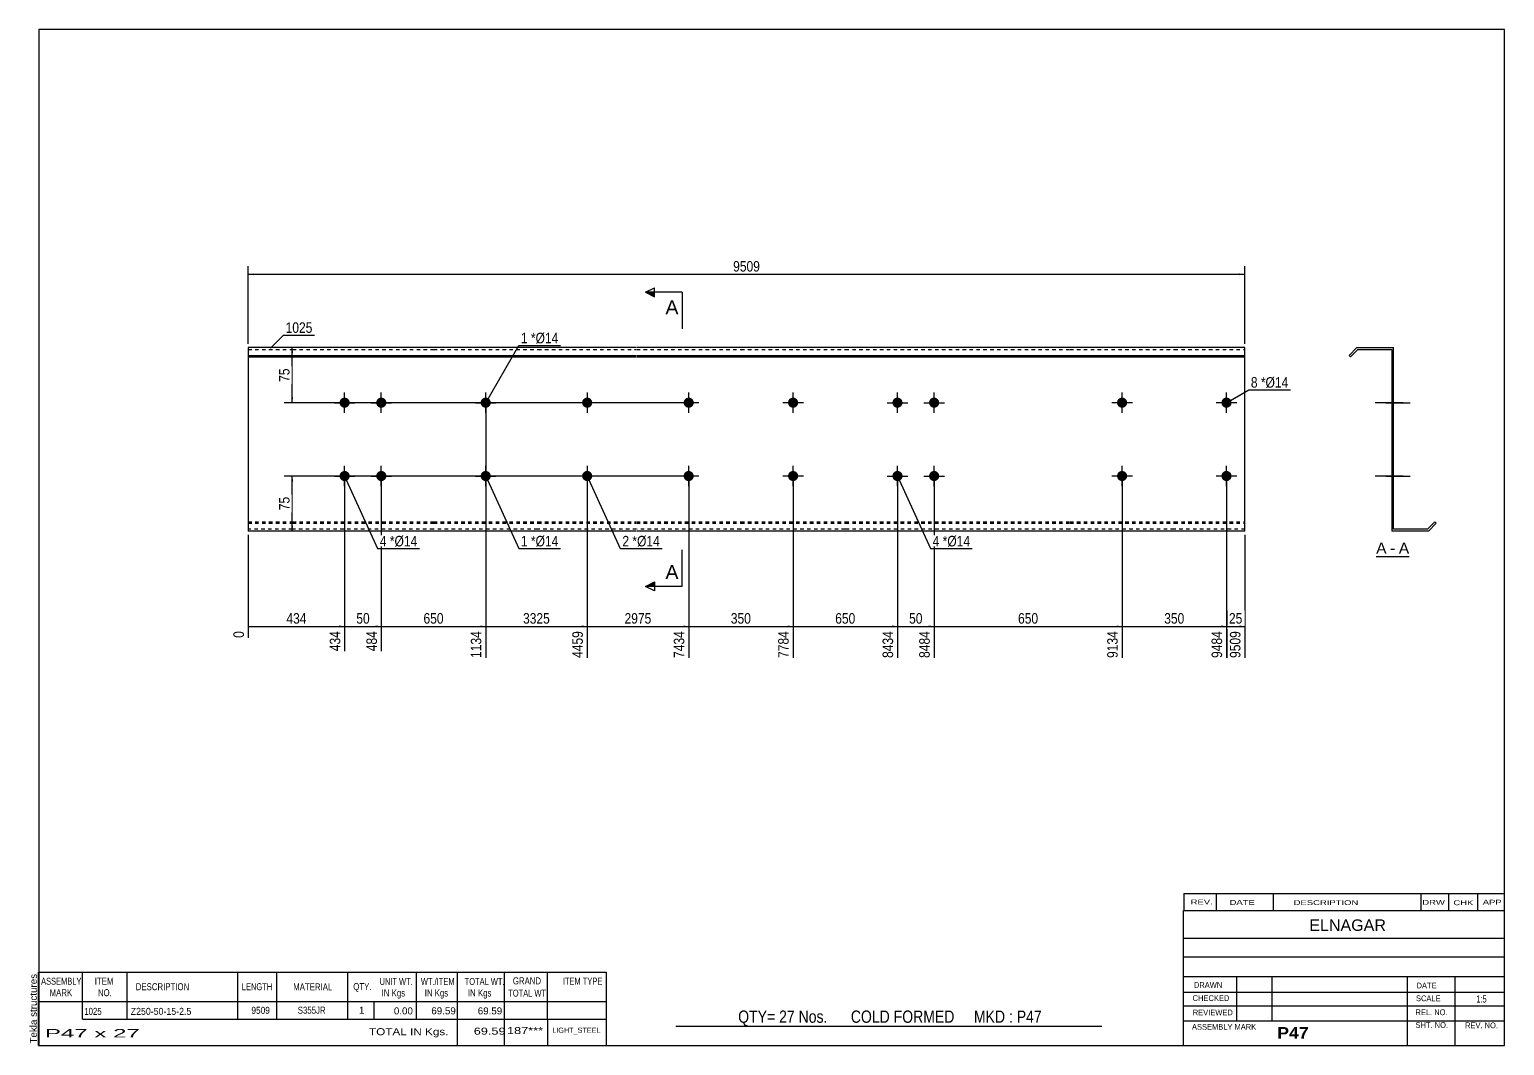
# Model space of a CAD drawing. Header units: millimetres. Extents: x -60 to 343, y -165 to 112.
import ezdxf

# ---------------------------------------------------------------- set-up
doc = ezdxf.new("R2010")
doc.units = ezdxf.units.MM
doc.linetypes.add('DXK_LINE_DOT1', pattern=[1.8814, 0.9407, -0.9407])
doc.styles.add('Arial', font='ARIAL.TTF', dxfattribs={"height": 0.2})
doc.styles.add('Arial Bold', font='ARIALBD.TTF', dxfattribs={"height": 0.2})
doc.styles.add('Arial Narrow', font='ARIALN.TTF', dxfattribs={"height": 0.2})

# ---------------------------------------------------------------- blocks, each defined once
blk = doc.blocks.new('Unknown-629097184-1661')
at = {"color": 5, "linetype": 'Continuous'}
for p, q in [((342.8, 111.75), (-57.2, 111.75)), ((-57.2, 111.75), (-57.2, -165.25)), ((342.8, -165.25), (342.8, 111.75)), ((-57.2, -165.25), (342.8, -165.25))]:
    blk.add_line(p, q, dxfattribs=at)
at = {"color": 174, "linetype": 'Continuous', "style": 'Arial'}
blk.add_text('Tekla structures', height=1.9102, rotation=90, dxfattribs=at).set_placement((-57.7, -164.75))
blk = doc.blocks.new('Unknown-629097184-12 - 1218')
at = {"color": 7, "linetype": 'Continuous'}
blk.add_line((307.77, -31.95), (316.79, -31.95), dxfattribs=at)
at = {"color": 0, "linetype": 'Continuous'}
blk.add_wipeout([(310.61, -31.2), (310.61, -28), (307.77, -28), (307.77, -31.2)], dxfattribs=at)
blk.add_wipeout([(312.99, -31.2), (312.99, -28), (311.57, -28), (311.57, -31.2)], dxfattribs=at)
at = {"color": 96, "linetype": 'Continuous', "style": 'Arial'}
blk.add_text('A', height=3.06, dxfattribs=at).set_placement((307.77, -31.2))
at = {"color": 0, "linetype": 'Continuous'}
blk.add_wipeout([(316.79, -31.2), (316.79, -28), (313.95, -28), (313.95, -31.2)], dxfattribs=at)
at = {"color": 96, "linetype": 'Continuous', "style": 'Arial'}
for s, p in [('A', (313.95, -31.2)), ('-', (311.57, -31.2))]:
    blk.add_text(s, height=3.06, dxfattribs=at).set_placement(p)
blk = doc.blocks.new('Bolt-629097184-1207 - 1201')
at = {"linetype": 'Continuous'}
for points in [[(175.75, 10, -1), (178.55, 10, -1)], [(185.75, 10, -1), (188.55, 10, -1)], [(175.75, -10, -1), (178.55, -10, -1)], [(185.75, -10, -1), (188.55, -10, -1)]]:
    blk.add_hatch(color=3, dxfattribs=at).paths.add_polyline_path(points)
at = {"color": 3, "linetype": 'Continuous'}
for p, q in [((177.15, 7.2), (177.15, 12.8)), ((187.15, 7.2), (187.15, 12.8)), ((174.35, 10), (179.95, 10)), ((184.35, 10), (189.95, 10)), ((177.15, -12.8), (177.15, -7.2)), ((187.15, -12.8), (187.15, -7.2)), ((174.35, -10), (179.95, -10)), ((184.35, -10), (189.95, -10))]:
    blk.add_line(p, q, dxfattribs=at)
blk = doc.blocks.new('Part-629097184-1204 - 1201')
at = {"color": 2, "linetype": 'Continuous'}
for p, q in [((12, 25), (0, 25)), ((0, 25), (0, -25)), ((50.49, 25), (12.1, 25)), ((78.98, 25), (50.59, 25)), ((105.88, 25), (79.08, 25)), ((134.36, 25), (105.98, 25)), ((162.85, 25), (134.46, 25)), ((224.15, 25), (162.95, 25)), ((252.63, 25), (224.25, 25)), ((271.93, 25), (252.73, 25)), ((271.93, -25), (271.93, 25)), ((0, 22.88), (12, 22.88)), ((0, 22.53), (12, 22.53)), ((12.1, 22.88), (50.49, 22.88)), ((12.1, 22.53), (50.49, 22.53)), ((50.59, 22.88), (78.98, 22.88)), ((50.59, 22.53), (78.98, 22.53)), ((79.08, 22.88), (105.88, 22.88)), ((79.08, 22.53), (105.88, 22.53)), ((105.98, 22.88), (134.36, 22.88)), ((105.98, 22.53), (134.36, 22.53)), ((134.46, 22.88), (162.85, 22.88)), ((134.46, 22.53), (162.85, 22.53)), ((162.95, 22.88), (224.15, 22.88)), ((162.95, 22.53), (224.15, 22.53)), ((224.25, 22.88), (252.63, 22.88)), ((224.25, 22.53), (252.63, 22.53)), ((252.73, 22.88), (271.93, 22.88)), ((252.73, 22.53), (271.93, 22.53)), ((12, -25), (0, -25)), ((50.49, -25), (12.1, -25)), ((78.98, -25), (50.59, -25)), ((105.88, -25), (79.08, -25)), ((134.36, -25), (105.98, -25)), ((162.85, -25), (134.46, -25)), ((224.15, -25), (162.95, -25)), ((252.63, -25), (224.25, -25)), ((271.93, -25), (252.73, -25))]:
    blk.add_line(p, q, dxfattribs=at)
at = {"color": 7, "linetype": 'DXK_LINE_DOT1'}
for p, q in [((0, 24.5), (12, 24.5)), ((12.1, 24.5), (50.49, 24.5)), ((50.59, 24.5), (78.98, 24.5)), ((79.08, 24.5), (105.88, 24.5)), ((105.98, 24.5), (134.36, 24.5)), ((134.46, 24.5), (162.85, 24.5)), ((162.95, 24.5), (224.15, 24.5)), ((224.25, 24.5), (252.63, 24.5)), ((252.73, 24.5), (271.93, 24.5)), ((0, -22.53), (12, -22.53)), ((0, -22.88), (12, -22.88)), ((12.1, -22.53), (50.49, -22.53)), ((12.1, -22.88), (50.49, -22.88)), ((50.59, -22.53), (78.98, -22.53)), ((50.59, -22.88), (78.98, -22.88)), ((79.08, -22.53), (105.88, -22.53)), ((79.08, -22.88), (105.88, -22.88)), ((105.98, -22.53), (134.36, -22.53)), ((105.98, -22.88), (134.36, -22.88)), ((134.46, -22.53), (162.85, -22.53)), ((134.46, -22.88), (162.85, -22.88)), ((162.95, -22.53), (224.15, -22.53)), ((162.95, -22.88), (224.15, -22.88)), ((224.25, -22.53), (252.63, -22.53)), ((224.25, -22.88), (252.63, -22.88)), ((252.73, -22.53), (271.93, -22.53)), ((252.73, -22.88), (271.93, -22.88)), ((12, -24.5), (0, -24.5)), ((50.49, -24.5), (12.1, -24.5)), ((78.98, -24.5), (50.59, -24.5)), ((105.88, -24.5), (79.08, -24.5)), ((134.36, -24.5), (105.98, -24.5)), ((162.85, -24.5), (134.46, -24.5)), ((224.15, -24.5), (162.95, -24.5)), ((252.63, -24.5), (224.25, -24.5)), ((271.93, -24.5), (252.73, -24.5))]:
    blk.add_line(p, q, dxfattribs=at)
blk = doc.blocks.new('Bolt-629097184-1205 - 1201')
at = {"linetype": 'Continuous'}
for points in [[(24.89, 10, -1), (27.69, 10, -1)], [(34.89, 10, -1), (37.69, 10, -1)], [(24.89, -10, -1), (27.69, -10, -1)], [(34.89, -10, -1), (37.69, -10, -1)]]:
    blk.add_hatch(color=3, dxfattribs=at).paths.add_polyline_path(points)
at = {"color": 3, "linetype": 'Continuous'}
for p, q in [((26.29, 7.2), (26.29, 12.8)), ((36.29, 7.2), (36.29, 12.8)), ((23.49, 10), (29.09, 10)), ((33.49, 10), (39.09, 10)), ((26.29, -12.8), (26.29, -7.2)), ((36.29, -12.8), (36.29, -7.2)), ((23.49, -10), (29.09, -10)), ((33.49, -10), (39.09, -10))]:
    blk.add_line(p, q, dxfattribs=at)
blk = doc.blocks.new('Bolt-629097184-1206 - 1201')
at = {"linetype": 'Continuous'}
blk.add_hatch(color=3, dxfattribs=at).paths.add_polyline_path([(63.38, 10, -1), (66.18, 10, -1)])
at = {"color": 3, "linetype": 'Continuous'}
for p, q in [((64.78, 7.2), (64.78, 12.8)), ((61.98, 10), (67.58, 10))]:
    blk.add_line(p, q, dxfattribs=at)
blk = doc.blocks.new('Bolt-629097184-1208 - 1201')
at = {"linetype": 'Continuous'}
for points in [[(147.26, 10, -1), (150.06, 10, -1)], [(237.04, 10, -1), (239.84, 10, -1)]]:
    blk.add_hatch(color=3, dxfattribs=at).paths.add_polyline_path(points)
at = {"color": 3, "linetype": 'Continuous'}
for p, q in [((148.66, 7.2), (148.66, 12.8)), ((238.44, 7.2), (238.44, 12.8)), ((151.46, 10), (145.86, 10)), ((241.24, 10), (235.64, 10))]:
    blk.add_line(p, q, dxfattribs=at)
blk = doc.blocks.new('Bolt-629097184-1209 - 1201')
at = {"linetype": 'Continuous'}
for points in [[(147.26, -10, -1), (150.06, -10, -1)], [(237.04, -10, -1), (239.84, -10, -1)]]:
    blk.add_hatch(color=3, dxfattribs=at).paths.add_polyline_path(points)
at = {"color": 3, "linetype": 'Continuous'}
for p, q in [((148.66, -12.8), (148.66, -7.2)), ((238.44, -12.8), (238.44, -7.2)), ((151.46, -10), (145.86, -10)), ((241.24, -10), (235.64, -10))]:
    blk.add_line(p, q, dxfattribs=at)
blk = doc.blocks.new('Bolt-629097184-1210 - 1201')
at = {"linetype": 'Continuous'}
for points in [[(118.77, 10, -1), (121.57, 10, -1)], [(265.53, 10, -1), (268.33, 10, -1)]]:
    blk.add_hatch(color=3, dxfattribs=at).paths.add_polyline_path(points)
at = {"color": 3, "linetype": 'Continuous'}
for p, q in [((120.17, 7.2), (120.17, 12.8)), ((266.93, 7.2), (266.93, 12.8)), ((122.97, 10), (117.37, 10)), ((269.73, 10), (264.13, 10))]:
    blk.add_line(p, q, dxfattribs=at)
blk = doc.blocks.new('Bolt-629097184-1211 - 1201')
at = {"linetype": 'Continuous'}
for points in [[(118.77, -10, -1), (121.57, -10, -1)], [(265.53, -10, -1), (268.33, -10, -1)]]:
    blk.add_hatch(color=3, dxfattribs=at).paths.add_polyline_path(points)
at = {"color": 3, "linetype": 'Continuous'}
for p, q in [((120.17, -12.8), (120.17, -7.2)), ((266.93, -12.8), (266.93, -7.2)), ((122.97, -10), (117.37, -10)), ((269.73, -10), (264.13, -10))]:
    blk.add_line(p, q, dxfattribs=at)
blk = doc.blocks.new('Bolt-629097184-1212 - 1201')
at = {"linetype": 'Continuous'}
for points in [[(93.88, 10, -1), (91.08, 10, -1)], [(93.88, -10, -1), (91.08, -10, -1)]]:
    blk.add_hatch(color=3, dxfattribs=at).paths.add_polyline_path(points)
at = {"color": 3, "linetype": 'Continuous'}
for p, q in [((92.48, 12.8), (92.48, 7.2)), ((95.28, 10), (89.68, 10)), ((92.48, -7.2), (92.48, -12.8)), ((95.28, -10), (89.68, -10))]:
    blk.add_line(p, q, dxfattribs=at)
blk = doc.blocks.new('Bolt-629097184-1213 - 1201')
at = {"linetype": 'Continuous'}
blk.add_hatch(color=3, dxfattribs=at).paths.add_polyline_path([(63.38, -10, -1), (66.18, -10, -1)])
at = {"color": 3, "linetype": 'Continuous'}
for p, q in [((64.78, -12.8), (64.78, -7.2)), ((61.98, -10), (67.58, -10))]:
    blk.add_line(p, q, dxfattribs=at)
blk = doc.blocks.new('Bolt-629097184-1224 - 1218')
at = {"linetype": 'Continuous'}
blk.add_hatch(color=3, dxfattribs=at).paths.add_polyline_path([(312.03, -8.6), (312.03, -11.4), (312.53, -11.4), (312.53, -8.6)])
blk.add_hatch(color=3, dxfattribs=at).paths.add_polyline_path([(312.03, -8.6), (312.03, -11.4), (312.53, -11.4), (312.53, -8.6)])
at = {"color": 3, "linetype": 'Continuous'}
for p, q in [((310.43, -10), (317.03, -10)), ((310.43, -10), (317.03, -10)), ((312.03, -8.6), (312.53, -8.6)), ((312.03, -8.6), (312.53, -8.6)), ((312.03, -11.4), (312.53, -11.4)), ((312.03, -11.4), (312.53, -11.4))]:
    blk.add_line(p, q, dxfattribs=at)
blk = doc.blocks.new('Part-629097184-1219 - 1218')
at = {"color": 2, "linetype": 'Continuous'}
for p, q in [((302.53, 25), (300.41, 22.88)), ((302.74, 24.5), (300.76, 22.53)), ((302.53, 25), (312.53, 25)), ((302.74, 24.5), (312.03, 24.5)), ((312.03, 24.5), (312.03, -25)), ((312.53, -24.5), (312.53, 25)), ((300.41, 22.88), (300.76, 22.53)), ((321.82, -24.5), (323.8, -22.53)), ((322.03, -25), (324.15, -22.88)), ((324.15, -22.88), (323.8, -22.53)), ((322.03, -25), (312.03, -25)), ((321.82, -24.5), (312.53, -24.5))]:
    blk.add_line(p, q, dxfattribs=at)
blk = doc.blocks.new('Bolt-629097184-1220 - 1218')
at = {"linetype": 'Continuous'}
for points in [[(312.03, 11.4), (312.03, 8.6), (312.53, 8.6), (312.53, 11.4)], [(312.03, 11.4), (312.03, 8.6), (312.53, 8.6), (312.53, 11.4)], [(312.03, -8.6), (312.03, -11.4), (312.53, -11.4), (312.53, -8.6)], [(312.03, -8.6), (312.03, -11.4), (312.53, -11.4), (312.53, -8.6)]]:
    blk.add_hatch(color=3, dxfattribs=at).paths.add_polyline_path(points)
at = {"color": 3, "linetype": 'Continuous'}
for p, q in [((315.13, 10), (307.53, 10)), ((315.13, 10), (307.53, 10)), ((312.53, 11.4), (312.03, 11.4)), ((312.53, 11.4), (312.03, 11.4)), ((312.53, 8.6), (312.03, 8.6)), ((312.53, 8.6), (312.03, 8.6)), ((315.13, -10), (307.53, -10)), ((315.13, -10), (307.53, -10)), ((312.53, -8.6), (312.03, -8.6)), ((312.53, -8.6), (312.03, -8.6)), ((312.53, -11.4), (312.03, -11.4)), ((312.53, -11.4), (312.03, -11.4))]:
    blk.add_line(p, q, dxfattribs=at)
blk = doc.blocks.new('Bolt-629097184-1221 - 1218')
at = {"linetype": 'Continuous'}
blk.add_hatch(color=3, dxfattribs=at).paths.add_polyline_path([(312.03, 11.4), (312.03, 8.6), (312.53, 8.6), (312.53, 11.4)])
at = {"color": 3, "linetype": 'Continuous'}
for p, q in [((314.43, 10), (307.83, 10)), ((312.53, 11.4), (312.03, 11.4)), ((312.53, 8.6), (312.03, 8.6))]:
    blk.add_line(p, q, dxfattribs=at)
blk = doc.blocks.new('Bolt-629097184-1222 - 1218')
at = {"linetype": 'Continuous'}
for points in [[(312.03, 11.4), (312.03, 8.6), (312.53, 8.6), (312.53, 11.4)], [(312.03, 11.4), (312.03, 8.6), (312.53, 8.6), (312.53, 11.4)], [(312.03, -8.6), (312.03, -11.4), (312.53, -11.4), (312.53, -8.6)], [(312.03, -8.6), (312.03, -11.4), (312.53, -11.4), (312.53, -8.6)]]:
    blk.add_hatch(color=3, dxfattribs=at).paths.add_polyline_path(points)
at = {"color": 3, "linetype": 'Continuous'}
for p, q in [((315.13, 10), (307.53, 10)), ((315.13, 10), (307.53, 10)), ((312.53, 11.4), (312.03, 11.4)), ((312.53, 11.4), (312.03, 11.4)), ((312.53, 8.6), (312.03, 8.6)), ((312.53, 8.6), (312.03, 8.6)), ((315.13, -10), (307.53, -10)), ((315.13, -10), (307.53, -10)), ((312.53, -8.6), (312.03, -8.6)), ((312.53, -8.6), (312.03, -8.6)), ((312.53, -11.4), (312.03, -11.4)), ((312.53, -11.4), (312.03, -11.4))]:
    blk.add_line(p, q, dxfattribs=at)
blk = doc.blocks.new('Bolt-629097184-1223 - 1218')
at = {"linetype": 'Continuous'}
blk.add_hatch(color=3, dxfattribs=at).paths.add_polyline_path([(312.03, 11.4), (312.03, 8.6), (312.53, 8.6), (312.53, 11.4)])
blk.add_hatch(color=3, dxfattribs=at).paths.add_polyline_path([(312.03, 11.4), (312.03, 8.6), (312.53, 8.6), (312.53, 11.4)])
at = {"color": 3, "linetype": 'Continuous'}
for p, q in [((310.43, 10), (317.03, 10)), ((310.43, 10), (317.03, 10)), ((312.03, 11.4), (312.53, 11.4)), ((312.03, 11.4), (312.53, 11.4)), ((312.03, 8.6), (312.53, 8.6)), ((312.03, 8.6), (312.53, 8.6))]:
    blk.add_line(p, q, dxfattribs=at)
blk = doc.blocks.new('Bolt-629097184-1225 - 1218')
at = {"linetype": 'Continuous'}
blk.add_hatch(color=3, dxfattribs=at).paths.add_polyline_path([(312.03, 11.4), (312.03, 8.6), (312.53, 8.6), (312.53, 11.4)])
blk.add_hatch(color=3, dxfattribs=at).paths.add_polyline_path([(312.03, 11.4), (312.03, 8.6), (312.53, 8.6), (312.53, 11.4)])
at = {"color": 3, "linetype": 'Continuous'}
for p, q in [((310.43, 10), (317.03, 10)), ((310.43, 10), (317.03, 10)), ((312.03, 11.4), (312.53, 11.4)), ((312.03, 11.4), (312.53, 11.4)), ((312.03, 8.6), (312.53, 8.6)), ((312.03, 8.6), (312.53, 8.6))]:
    blk.add_line(p, q, dxfattribs=at)
blk = doc.blocks.new('Bolt-629097184-1226 - 1218')
at = {"linetype": 'Continuous'}
blk.add_hatch(color=3, dxfattribs=at).paths.add_polyline_path([(312.03, -8.6), (312.03, -11.4), (312.53, -11.4), (312.53, -8.6)])
blk.add_hatch(color=3, dxfattribs=at).paths.add_polyline_path([(312.03, -8.6), (312.03, -11.4), (312.53, -11.4), (312.53, -8.6)])
at = {"color": 3, "linetype": 'Continuous'}
for p, q in [((310.43, -10), (317.03, -10)), ((310.43, -10), (317.03, -10)), ((312.03, -8.6), (312.53, -8.6)), ((312.03, -8.6), (312.53, -8.6)), ((312.03, -11.4), (312.53, -11.4)), ((312.03, -11.4), (312.53, -11.4))]:
    blk.add_line(p, q, dxfattribs=at)
blk = doc.blocks.new('Bolt-629097184-1227 - 1218')
at = {"linetype": 'Continuous'}
for points in [[(312.53, 8.6), (312.53, 11.4), (312.03, 11.4), (312.03, 8.6)], [(312.53, -11.4), (312.53, -8.6), (312.03, -8.6), (312.03, -11.4)]]:
    blk.add_hatch(color=3, dxfattribs=at).paths.add_polyline_path(points)
at = {"color": 3, "linetype": 'Continuous'}
for p, q in [((312.53, 10), (308.03, 10)), ((312.53, 11.4), (312.03, 11.4)), ((312.53, 8.6), (312.03, 8.6)), ((312.53, -10), (308.03, -10)), ((312.53, -8.6), (312.03, -8.6)), ((312.53, -11.4), (312.03, -11.4))]:
    blk.add_line(p, q, dxfattribs=at)
blk = doc.blocks.new('Bolt-629097184-1228 - 1218')
at = {"linetype": 'Continuous'}
blk.add_hatch(color=3, dxfattribs=at).paths.add_polyline_path([(312.03, -8.6), (312.03, -11.4), (312.53, -11.4), (312.53, -8.6)])
at = {"color": 3, "linetype": 'Continuous'}
for p, q in [((314.13, -10), (307.53, -10)), ((312.53, -8.6), (312.03, -8.6)), ((312.53, -11.4), (312.03, -11.4))]:
    blk.add_line(p, q, dxfattribs=at)
blk = doc.blocks.new('StraightDimension-629097184-1298 - 1201')
at = {"linetype": 'Continuous'}
for points in [[(11.75, 23.5), (12, 25), (12.25, 23.5)], [(12.25, 11.5), (12, 10), (11.75, 11.5)]]:
    blk.add_hatch(color=7, dxfattribs=at).paths.add_polyline_path(points)
at = {"color": 7, "linetype": 'Continuous'}
for p, q in [((25.29, 25), (9.75, 25)), ((12, 10), (12, 25)), ((119.17, 10), (9.75, 10))]:
    blk.add_line(p, q, dxfattribs=at)
at = {"color": 0}
blk.add_wipeout([(11.85, 19.93), (7.65, 19.93), (7.65, 15.07), (11.85, 15.07)], dxfattribs=at)
at = {"color": 3, "style": 'Arial Narrow'}
blk.add_text('75', height=2.863, rotation=90.0002, dxfattribs=at).set_placement((11.25, 15.67))
blk = doc.blocks.new('StraightDimension-629097184-1243 - 1201')
at = {"linetype": 'Continuous'}
blk.add_hatch(color=7, dxfattribs=at).paths.add_polyline_path([(270.43, -50.75), (271.93, -51), (270.43, -51.25)])
at = {"color": 7, "linetype": 'Continuous'}
for p, q in [((266.93, -11), (266.93, -59.61)), ((271.93, -26), (271.93, -59.61)), ((266.93, -51), (271.93, -51))]:
    blk.add_line(p, q, dxfattribs=at)
at = {"color": 0}
blk.add_wipeout([(271.86, -50.85), (271.86, -46.65), (267, -46.65), (267, -50.85)], dxfattribs=at)
at = {"color": 0, "linetype": 'Continuous'}
blk.add_wipeout([(271.33, -51.7), (267.13, -51.7), (267.13, -60.21), (271.33, -60.21)], dxfattribs=at)
at = {"color": 3, "style": 'Arial Narrow'}
blk.add_text('25', height=2.863, dxfattribs=at).set_placement((267.6, -50.25))
at = {"color": 3, "linetype": 'Continuous', "style": 'Arial Narrow'}
blk.add_text('9509', height=2.863, rotation=90.0002, dxfattribs=at).set_placement((270.73, -59.61))
blk = doc.blocks.new('StraightDimension-629097184-1307 - 1201')
at = {"linetype": 'Continuous'}
for points in [[(11.75, -11.5), (12, -10), (12.25, -11.5)], [(12.25, -23.5), (12, -25), (11.75, -23.5)]]:
    blk.add_hatch(color=7, dxfattribs=at).paths.add_polyline_path(points)
at = {"color": 7, "linetype": 'Continuous'}
for p, q in [((119.17, -10), (9.75, -10)), ((12, -25), (12, -10)), ((25.29, -25), (9.75, -25))]:
    blk.add_line(p, q, dxfattribs=at)
at = {"color": 0}
blk.add_wipeout([(11.85, -15.07), (7.65, -15.07), (7.65, -19.93), (11.85, -19.93)], dxfattribs=at)
at = {"color": 3, "style": 'Arial Narrow'}
blk.add_text('75', height=2.863, rotation=90.0002, dxfattribs=at).set_placement((11.25, -19.33))
blk = doc.blocks.new('StraightDimension-629097184-1244 - 1201')
at = {"linetype": 'Continuous'}
blk.add_hatch(color=7, dxfattribs=at).paths.add_polyline_path([(265.43, -50.75), (266.93, -51), (265.43, -51.25)])
at = {"color": 7, "linetype": 'Continuous'}
for p, q in [((238.44, -11), (238.44, -59.61)), ((266.93, -11), (266.93, -59.61)), ((238.44, -51), (266.93, -51))]:
    blk.add_line(p, q, dxfattribs=at)
at = {"color": 0}
blk.add_wipeout([(256.03, -50.85), (256.03, -46.65), (249.34, -46.65), (249.34, -50.85)], dxfattribs=at)
at = {"color": 0, "linetype": 'Continuous'}
blk.add_wipeout([(266.33, -51.7), (262.13, -51.7), (262.13, -60.21), (266.33, -60.21)], dxfattribs=at)
at = {"color": 3, "style": 'Arial Narrow'}
blk.add_text('350', height=2.863, dxfattribs=at).set_placement((249.94, -50.25))
at = {"color": 3, "linetype": 'Continuous', "style": 'Arial Narrow'}
blk.add_text('9484', height=2.863, rotation=90.0002, dxfattribs=at).set_placement((265.73, -59.61))
blk = doc.blocks.new('StraightDimension-629097184-1245 - 1201')
at = {"linetype": 'Continuous'}
blk.add_hatch(color=7, dxfattribs=at).paths.add_polyline_path([(236.94, -50.75), (238.44, -51), (236.94, -51.25)])
at = {"color": 7, "linetype": 'Continuous'}
for p, q in [((187.15, -11), (187.15, -59.61)), ((238.44, -11), (238.44, -59.61)), ((187.15, -51), (238.44, -51))]:
    blk.add_line(p, q, dxfattribs=at)
at = {"color": 0}
blk.add_wipeout([(216.13, -50.85), (216.13, -46.65), (209.45, -46.65), (209.45, -50.85)], dxfattribs=at)
at = {"color": 0, "linetype": 'Continuous'}
blk.add_wipeout([(237.84, -51.7), (233.64, -51.7), (233.64, -60.21), (237.84, -60.21)], dxfattribs=at)
at = {"color": 3, "style": 'Arial Narrow'}
blk.add_text('650', height=2.863, dxfattribs=at).set_placement((210.05, -50.25))
at = {"color": 3, "linetype": 'Continuous', "style": 'Arial Narrow'}
blk.add_text('9134', height=2.863, rotation=90.0002, dxfattribs=at).set_placement((237.24, -59.61))
blk = doc.blocks.new('StraightDimension-629097184-1246 - 1201')
at = {"linetype": 'Continuous'}
blk.add_hatch(color=7, dxfattribs=at).paths.add_polyline_path([(185.65, -50.75), (187.15, -51), (185.65, -51.25)])
at = {"color": 7, "linetype": 'Continuous'}
for p, q in [((177.15, -11), (177.15, -59.61)), ((187.15, -11), (187.15, -59.61)), ((177.15, -51), (187.15, -51))]:
    blk.add_line(p, q, dxfattribs=at)
at = {"color": 0}
blk.add_wipeout([(184.57, -50.85), (184.57, -46.65), (179.72, -46.65), (179.72, -50.85)], dxfattribs=at)
at = {"color": 0, "linetype": 'Continuous'}
blk.add_wipeout([(186.55, -51.7), (182.35, -51.7), (182.35, -60.21), (186.55, -60.21)], dxfattribs=at)
at = {"color": 3, "style": 'Arial Narrow'}
blk.add_text('50', height=2.863, dxfattribs=at).set_placement((180.32, -50.25))
at = {"color": 3, "linetype": 'Continuous', "style": 'Arial Narrow'}
blk.add_text('8484', height=2.863, rotation=90.0002, dxfattribs=at).set_placement((185.95, -59.61))
blk = doc.blocks.new('StraightDimension-629097184-1247 - 1201')
at = {"linetype": 'Continuous'}
blk.add_hatch(color=7, dxfattribs=at).paths.add_polyline_path([(175.65, -50.75), (177.15, -51), (175.65, -51.25)])
at = {"color": 7, "linetype": 'Continuous'}
for p, q in [((148.66, -11), (148.66, -59.61)), ((177.15, -11), (177.15, -59.61)), ((148.66, -51), (177.15, -51))]:
    blk.add_line(p, q, dxfattribs=at)
at = {"color": 0}
blk.add_wipeout([(166.24, -50.85), (166.24, -46.65), (159.56, -46.65), (159.56, -50.85)], dxfattribs=at)
at = {"color": 0, "linetype": 'Continuous'}
blk.add_wipeout([(176.55, -51.7), (172.35, -51.7), (172.35, -60.21), (176.55, -60.21)], dxfattribs=at)
at = {"color": 3, "style": 'Arial Narrow'}
blk.add_text('650', height=2.863, dxfattribs=at).set_placement((160.16, -50.25))
at = {"color": 3, "linetype": 'Continuous', "style": 'Arial Narrow'}
blk.add_text('8434', height=2.863, rotation=90.0002, dxfattribs=at).set_placement((175.95, -59.61))
blk = doc.blocks.new('StraightDimension-629097184-1248 - 1201')
at = {"linetype": 'Continuous'}
blk.add_hatch(color=7, dxfattribs=at).paths.add_polyline_path([(147.16, -50.75), (148.66, -51), (147.16, -51.25)])
at = {"color": 7, "linetype": 'Continuous'}
for p, q in [((120.17, -11), (120.17, -59.61)), ((148.66, -11), (148.66, -59.61)), ((120.17, -51), (148.66, -51))]:
    blk.add_line(p, q, dxfattribs=at)
at = {"color": 0}
blk.add_wipeout([(137.76, -50.85), (137.76, -46.65), (131.07, -46.65), (131.07, -50.85)], dxfattribs=at)
at = {"color": 0, "linetype": 'Continuous'}
blk.add_wipeout([(148.06, -51.7), (143.86, -51.7), (143.86, -60.21), (148.06, -60.21)], dxfattribs=at)
at = {"color": 3, "style": 'Arial Narrow'}
blk.add_text('350', height=2.863, dxfattribs=at).set_placement((131.67, -50.25))
at = {"color": 3, "linetype": 'Continuous', "style": 'Arial Narrow'}
blk.add_text('7784', height=2.863, rotation=90.0002, dxfattribs=at).set_placement((147.46, -59.61))
blk = doc.blocks.new('StraightDimension-629097184-1249 - 1201')
at = {"linetype": 'Continuous'}
blk.add_hatch(color=7, dxfattribs=at).paths.add_polyline_path([(118.67, -50.75), (120.17, -51), (118.67, -51.25)])
at = {"color": 7, "linetype": 'Continuous'}
for p, q in [((92.48, -11), (92.48, -59.61)), ((120.17, -11), (120.17, -59.61)), ((92.48, -51), (120.17, -51))]:
    blk.add_line(p, q, dxfattribs=at)
at = {"color": 0}
blk.add_wipeout([(110.58, -50.85), (110.58, -46.65), (102.07, -46.65), (102.07, -50.85)], dxfattribs=at)
at = {"color": 0, "linetype": 'Continuous'}
blk.add_wipeout([(119.57, -51.7), (115.37, -51.7), (115.37, -60.21), (119.57, -60.21)], dxfattribs=at)
at = {"color": 3, "style": 'Arial Narrow'}
blk.add_text('2975', height=2.863, dxfattribs=at).set_placement((102.67, -50.25))
at = {"color": 3, "linetype": 'Continuous', "style": 'Arial Narrow'}
blk.add_text('7434', height=2.863, rotation=90.0002, dxfattribs=at).set_placement((118.97, -59.61))
blk = doc.blocks.new('StraightDimension-629097184-1250 - 1201')
at = {"linetype": 'Continuous'}
blk.add_hatch(color=7, dxfattribs=at).paths.add_polyline_path([(90.98, -50.75), (92.48, -51), (90.98, -51.25)])
at = {"color": 7, "linetype": 'Continuous'}
for p, q in [((64.78, 9), (64.78, -59.61)), ((92.48, -11), (92.48, -59.61)), ((64.78, -51), (92.48, -51))]:
    blk.add_line(p, q, dxfattribs=at)
at = {"color": 0}
blk.add_wipeout([(82.89, -50.85), (82.89, -46.65), (74.37, -46.65), (74.37, -50.85)], dxfattribs=at)
at = {"color": 0, "linetype": 'Continuous'}
blk.add_wipeout([(91.88, -51.7), (87.68, -51.7), (87.68, -60.21), (91.88, -60.21)], dxfattribs=at)
at = {"color": 3, "style": 'Arial Narrow'}
blk.add_text('3325', height=2.863, dxfattribs=at).set_placement((74.97, -50.25))
at = {"color": 3, "linetype": 'Continuous', "style": 'Arial Narrow'}
blk.add_text('4459', height=2.863, rotation=90.0002, dxfattribs=at).set_placement((91.28, -59.61))
blk = doc.blocks.new('StraightDimension-629097184-1251 - 1201')
at = {"linetype": 'Continuous'}
blk.add_hatch(color=7, dxfattribs=at).paths.add_polyline_path([(63.28, -50.75), (64.78, -51), (63.28, -51.25)])
at = {"color": 7, "linetype": 'Continuous'}
for p, q in [((64.78, 9), (64.78, -59.61)), ((36.29, -11), (36.29, -57.78)), ((36.29, -51), (64.78, -51))]:
    blk.add_line(p, q, dxfattribs=at)
at = {"color": 0}
blk.add_wipeout([(53.88, -50.85), (53.88, -46.65), (47.2, -46.65), (47.2, -50.85)], dxfattribs=at)
at = {"color": 0, "linetype": 'Continuous'}
blk.add_wipeout([(64.18, -51.7), (59.98, -51.7), (59.98, -60.21), (64.18, -60.21)], dxfattribs=at)
at = {"color": 3, "style": 'Arial Narrow'}
blk.add_text('650', height=2.863, dxfattribs=at).set_placement((47.8, -50.25))
at = {"color": 3, "linetype": 'Continuous', "style": 'Arial Narrow'}
blk.add_text('1134', height=2.863, rotation=90.0002, dxfattribs=at).set_placement((63.58, -59.61))
blk = doc.blocks.new('StraightDimension-629097184-1315 - 1201')
at = {"linetype": 'Continuous'}
for points in [[(1.5, 44.75), (0, 45), (1.5, 45.25)], [(270.43, 45.25), (271.93, 45), (270.43, 44.75)]]:
    blk.add_hatch(color=7, dxfattribs=at).paths.add_polyline_path(points)
at = {"color": 7, "linetype": 'Continuous'}
for p, q in [((0, 26), (0, 47.25)), ((0, 45), (271.93, 45)), ((271.93, 26), (271.93, 47.25))]:
    blk.add_line(p, q, dxfattribs=at)
at = {"color": 0}
blk.add_wipeout([(140.22, 45.15), (140.22, 49.35), (131.71, 49.35), (131.71, 45.15)], dxfattribs=at)
at = {"color": 3, "style": 'Arial Narrow'}
blk.add_text('9509', height=2.863, dxfattribs=at).set_placement((132.31, 45.75))
blk = doc.blocks.new('StraightDimension-629097184-1252 - 1201')
at = {"linetype": 'Continuous'}
blk.add_hatch(color=7, dxfattribs=at).paths.add_polyline_path([(34.79, -50.75), (36.29, -51), (34.79, -51.25)])
at = {"color": 7, "linetype": 'Continuous'}
for p, q in [((26.29, -11), (26.29, -57.78)), ((36.29, -11), (36.29, -57.78)), ((26.29, -51), (36.29, -51))]:
    blk.add_line(p, q, dxfattribs=at)
at = {"color": 0}
blk.add_wipeout([(33.72, -50.85), (33.72, -46.65), (28.87, -46.65), (28.87, -50.85)], dxfattribs=at)
at = {"color": 0, "linetype": 'Continuous'}
blk.add_wipeout([(35.69, -51.7), (31.49, -51.7), (31.49, -58.38), (35.69, -58.38)], dxfattribs=at)
at = {"color": 3, "style": 'Arial Narrow'}
blk.add_text('50', height=2.863, dxfattribs=at).set_placement((29.47, -50.25))
at = {"color": 3, "linetype": 'Continuous', "style": 'Arial Narrow'}
blk.add_text('484', height=2.863, rotation=90.0002, dxfattribs=at).set_placement((35.09, -57.78))
blk = doc.blocks.new('StraightDimension-629097184-1253 - 1201')
at = {"linetype": 'Continuous'}
blk.add_hatch(color=7, dxfattribs=at).paths.add_polyline_path([(24.79, -50.75), (26.29, -51), (24.79, -51.25)])
at = {"color": 7, "linetype": 'Continuous'}
for p, q in [((26.29, -11), (26.29, -57.78)), ((0, -26), (0, -54.13)), ((0, -51), (26.29, -51))]:
    blk.add_line(p, q, dxfattribs=at)
at = {"color": 0}
blk.add_wipeout([(16.49, -50.85), (16.49, -46.65), (9.8, -46.65), (9.8, -50.85)], dxfattribs=at)
at = {"color": 0, "linetype": 'Continuous'}
for points in [[(-0.6, -51.7), (-4.8, -51.7), (-4.8, -54.73), (-0.6, -54.73)], [(25.69, -51.7), (21.49, -51.7), (21.49, -58.38), (25.69, -58.38)]]:
    blk.add_wipeout(points, dxfattribs=at)
at = {"color": 3, "style": 'Arial Narrow'}
blk.add_text('434', height=2.863, dxfattribs=at).set_placement((10.4, -50.25))
at = {"color": 3, "linetype": 'Continuous', "style": 'Arial Narrow'}
for s, height, p in [('0', 2.86, (-1.2, -54.13)), ('434', 2.863, (25.09, -57.78))]:
    blk.add_text(s, height=height, rotation=90.0002, dxfattribs=at).set_placement(p)
blk = doc.blocks.new('CBS_REVISION-629097184-1693')
at = {"color": 7, "linetype": 'Continuous'}
for p, q in [((255.29, -123.87), (342.79, -123.87)), ((255.29, -123.87), (255.29, -128.5)), ((264.09, -123.87), (264.09, -128.5)), ((279.68, -123.87), (279.68, -128.44)), ((319.94, -123.87), (319.94, -128.5)), ((327.48, -123.87), (327.48, -128.5)), ((335.43, -123.87), (335.43, -128.5)), ((255.29, -128.5), (342.79, -128.5))]:
    blk.add_line(p, q, dxfattribs=at)
at = {"color": 7, "style": 'Arial Narrow', "width": 1.7}
for s, height, p in [('REV.', 1.326, (257.15, -126.82)), ('DATE', 1.326, (267.78, -126.94)), ('DESCRIPTION', 1.3257, (285.26, -126.99)), ('DRW', 1.326, (320.37, -126.93)), ('CHK', 1.326, (328.86, -127.02)), ('APP', 1.326, (336.86, -126.87))]:
    blk.add_text(s, height=height, dxfattribs=at).set_placement(p)
blk = doc.blocks.new('CBS_BOM-629097184-1690')
at = {"color": 7, "linetype": 'Continuous'}
for p, q in [((-57.23, -153.28), (-57.23, -145.28)), ((-57.23, -145.28), (97.69, -145.28)), ((-45.23, -153.28), (-45.23, -145.28)), ((-33.04, -153.28), (-33.04, -145.28)), ((-2.88, -153.28), (-2.88, -145.28)), ((7.8, -153.28), (7.8, -145.28)), ((27.12, -153.28), (27.12, -145.28)), ((45.92, -153.28), (45.92, -145.28)), ((57.13, -153.28), (57.13, -145.28)), ((69.92, -153.28), (69.92, -145.28)), ((81.67, -153.28), (81.67, -145.28)), ((97.69, -145.29), (97.69, -153.27)), ((-57.23, -153.28), (97.69, -153.28)), ((-57.23, -158.08), (-57.23, -153.28)), ((-45.23, -158.08), (-45.23, -153.28)), ((-33.04, -158.08), (-33.04, -153.28)), ((-2.88, -158.08), (-2.88, -153.28)), ((7.8, -158.08), (7.8, -153.28)), ((27.12, -158.08), (27.12, -153.28)), ((34.38, -158.08), (34.38, -153.28)), ((45.92, -158.08), (45.92, -153.28)), ((57.13, -158.08), (57.13, -153.28)), ((69.92, -158.08), (69.92, -153.28)), ((81.69, -158.08), (81.69, -153.28)), ((97.69, -153.28), (97.69, -158.08)), ((-57.23, -165.28), (-57.23, -158.1)), ((-45.23, -158.08), (97.69, -158.08)), ((57.13, -165.28), (57.13, -158.1)), ((69.92, -165.28), (69.92, -158.1)), ((81.73, -165.28), (81.73, -158.1)), ((97.69, -158.08), (97.69, -165.28)), ((-57.23, -165.28), (97.69, -165.28))]:
    blk.add_line(p, q, dxfattribs=at)
at = {"color": 3, "linetype": 'Continuous', "style": 'Arial'}
for s, height, width, p in [('ASSEMBLY', 1.91, 0.7, (-56.55, -148.71)), ('ITEM', 1.91, 0.8, (-41.9, -148.71)), ('DESCRIPTION', 1.9102, 0.8, (-30.72, -150.21)), ('LENGTH', 1.91, 0.7, (-1.77, -150.21)), ('MATERIAL', 1.91, 0.8, (12.25, -150.26)), ('QTY.', 1.91, 0.8, (28.64, -150.18)), ('UNIT WT.', 1.91, 0.7, (35.81, -148.78)), ('WT./ITEM', 1.91, 0.7, (47.1, -148.78)), ('TOTAL WT.', 1.91, 0.7, (59.04, -148.78)), ('GRAND', 1.91, 0.8, (72.19, -148.62)), ('ITEM TYPE', 1.91, 0.7, (85.83, -148.7)), ('MARK', 1.91, 0.8, (-54.23, -151.84)), ('NO.', 1.91, 0.8, (-41.05, -151.84)), ('IN Kgs', 1.91, 0.8, (36.39, -151.92)), ('IN Kgs', 1.91, 0.8, (48.14, -151.92)), ('IN Kgs', 1.91, 0.8, (59.93, -151.92)), ('TOTAL WT.', 1.91, 0.7, (70.93, -151.96))]:
    blk.add_text(s, height=height, dxfattribs=dict(at, width=width)).set_placement(p)
at = {"color": 7, "linetype": 'Continuous', "style": 'Arial'}
for s, height, width, p in [('1025', 1.91, 0.8, (-44.77, -156.93)), ('Z250-50-15-2.5', 1.9102, 0.9, (-32.1, -156.93)), ('9509', 1.91, 0.85, (0.84, -156.65)), ('S355JR', 1.91, 0.8, (13.49, -156.62))]:
    blk.add_text(s, height=height, dxfattribs=dict(at, width=width)).set_placement(p)
for s, p in [('1', (30.21, -156.62)), ('0.00', (39.72, -156.81)), ('69.59', (49.94, -156.78)), ('69.59', (62.61, -156.81))]:
    blk.add_text(s, height=1.91, dxfattribs=at).set_placement(p)
at = {"color": 6, "linetype": 'Continuous', "style": 'Arial'}
for s, height, width, p in [('P47 x 27', 2.292, 2.05, (-55.51, -163.09)), ('TOTAL IN Kgs.', 1.9102, 1.2, (32.93, -162.48)), ('69.59', 1.91, 1.3, (61.52, -162.33)), ('187***', 1.91, 1.3, (70.59, -162.17))]:
    blk.add_text(s, height=height, dxfattribs=dict(at, width=width)).set_placement(p)
blk.add_text('LIGHT_STEEL', height=1.4135, dxfattribs=at).set_placement((82.94, -161.83))
blk = doc.blocks.new('CBS_CALLOFF-629097184-1691')
at = {"color": 7, "linetype": 'Continuous'}
blk.add_line((116.68, -159.98), (232.91, -160), dxfattribs=at)
at = {"color": 3, "linetype": 'Continuous', "style": 'Arial Narrow'}
blk.add_text('QTY= 27 Nos.      COLD FORMED     MKD : P47', height=3.3405, dxfattribs=at).set_placement((133.68, -159.09))
blk = doc.blocks.new('CBS_NAME_BLOG-629097184-1692')
at = {"color": 7, "linetype": 'Continuous'}
for p, q in [((255.21, -128.5), (342.73, -128.5)), ((255.21, -165.21), (255.21, -128.5)), ((255.21, -136.04), (342.73, -136.04)), ((255.28, -141.09), (342.8, -141.09)), ((255.21, -146.46), (342.73, -146.46)), ((269.73, -158.57), (269.73, -146.47)), ((279.42, -158.54), (279.42, -146.47)), ((316.33, -165.21), (316.33, -146.48)), ((329.38, -165.21), (329.38, -146.47)), ((255.22, -150.76), (342.8, -150.74)), ((255.21, -154.51), (342.73, -154.51)), ((255.21, -158.55), (342.73, -158.55)), ((255.21, -165.25), (342.8, -165.25))]:
    blk.add_line(p, q, dxfattribs=at)
at = {"color": 3, "linetype": 'Continuous', "style": 'Arial'}
blk.add_text('ELNAGAR', height=3.133, dxfattribs=at).set_placement((289.53, -134.03))
at = {"color": 3, "linetype": 'Continuous'}
for s, height, style, width, p in [('DRAWN', 1.566, 'Arial', 0.9, (258.04, -149.57)), ('DATE', 1.566, 'Arial', 0.9, (318.8, -149.73)), ('CHECKED', 1.566, 'Arial', 0.9, (257.69, -153.14)), ('SCALE', 1.566, 'Arial', 0.9, (318.65, -153.21)), ('1:5', 1.957, 'Arial Narrow', 0.9, (335.1, -153.57)), ('REVIEWED', 1.566, 'Arial', 0.9, (257.73, -157.06)), ('REL. NO.', 1.566, 'Arial', 0.9, (318.51, -157.01)), ('ASSEMBLY MARK', 1.5663, 'Arial', 0.9, (257.51, -160.99)), ('P47', 3.131, 'Arial Bold', 1.1, (280.79, -163.39)), ('SHT. NO.', 1.566, 'Arial', 0.9, (318.51, -160.48)), ('REV. NO.', 1.566, 'Arial', 0.9, (332.03, -160.57))]:
    blk.add_text(s, height=height, dxfattribs=dict(at, style=style, width=width)).set_placement(p)
blk = doc.blocks.new('MarkSet-629097184-1331 - 1201')
at = {"color": 0}
blk.add_wipeout([(275.42, 14.1), (275.42, 17.1), (273.59, 17.1), (273.59, 14.1)], dxfattribs=at)
blk.add_wipeout([(275.42, 14.1), (275.42, 17.1), (273.59, 17.1), (273.59, 14.1)], dxfattribs=at)
at = {"color": 7, "linetype": 'Continuous'}
blk.add_line((266.93, 10), (272.99, 13.5), dxfattribs=at)
at = {"color": 0}
blk.add_wipeout([(277.59, 14.1), (277.59, 17.1), (276.32, 17.1), (276.32, 14.1)], dxfattribs=at)
blk.add_wipeout([(277.59, 14.1), (277.59, 17.1), (276.32, 17.1), (276.32, 14.1)], dxfattribs=at)
at = {"color": 3, "style": 'Arial Narrow'}
blk.add_text('8', height=2.86, dxfattribs=at).set_placement((273.59, 14.1))
at = {"color": 0}
blk.add_wipeout([(283.81, 14.1), (283.81, 17.1), (277.59, 17.1), (277.59, 14.1)], dxfattribs=at)
blk.add_wipeout([(283.81, 14.1), (283.81, 17.1), (277.59, 17.1), (277.59, 14.1)], dxfattribs=at)
at = {"color": 7, "linetype": 'Continuous'}
blk.add_line((272.99, 13.5), (284.41, 13.5), dxfattribs=at)
at = {"color": 3, "style": 'Arial Narrow'}
for s, height, p in [('*', 2.86, (276.32, 14.1)), ('Ø14', 2.863, (277.59, 14.1))]:
    blk.add_text(s, height=height, dxfattribs=at).set_placement(p)
blk = doc.blocks.new('Mark-629097184-1340 - 1201')
at = {"color": 0}
blk.add_wipeout([(76.21, -29.19), (76.21, -26.19), (74.38, -26.19), (74.38, -29.19)], dxfattribs=at)
blk.add_wipeout([(76.21, -29.19), (76.21, -26.19), (74.38, -26.19), (74.38, -29.19)], dxfattribs=at)
at = {"color": 7, "linetype": 'Continuous'}
blk.add_line((64.78, -10), (73.78, -29.79), dxfattribs=at)
at = {"color": 0}
blk.add_wipeout([(78.39, -29.19), (78.39, -26.19), (77.11, -26.19), (77.11, -29.19)], dxfattribs=at)
blk.add_wipeout([(78.39, -29.19), (78.39, -26.19), (77.11, -26.19), (77.11, -29.19)], dxfattribs=at)
at = {"color": 3, "style": 'Arial Narrow'}
blk.add_text('1', height=2.86, dxfattribs=at).set_placement((74.38, -29.19))
at = {"color": 0}
blk.add_wipeout([(84.6, -29.19), (84.6, -26.19), (78.39, -26.19), (78.39, -29.19)], dxfattribs=at)
blk.add_wipeout([(84.6, -29.19), (84.6, -26.19), (78.39, -26.19), (78.39, -29.19)], dxfattribs=at)
at = {"color": 7, "linetype": 'Continuous'}
blk.add_line((73.78, -29.79), (85.2, -29.79), dxfattribs=at)
at = {"color": 3, "style": 'Arial Narrow'}
for s, height, p in [('*', 2.86, (77.11, -29.19)), ('Ø14', 2.863, (78.39, -29.19))]:
    blk.add_text(s, height=height, dxfattribs=at).set_placement(p)
blk = doc.blocks.new('Mark-629097184-1339 - 1201')
at = {"color": 0}
blk.add_wipeout([(103.9, -29.19), (103.9, -26.19), (102.08, -26.19), (102.08, -29.19)], dxfattribs=at)
blk.add_wipeout([(103.9, -29.19), (103.9, -26.19), (102.08, -26.19), (102.08, -29.19)], dxfattribs=at)
at = {"color": 7, "linetype": 'Continuous'}
blk.add_line((92.48, -10), (101.48, -29.79), dxfattribs=at)
at = {"color": 0}
blk.add_wipeout([(106.08, -29.19), (106.08, -26.19), (104.8, -26.19), (104.8, -29.19)], dxfattribs=at)
blk.add_wipeout([(106.08, -29.19), (106.08, -26.19), (104.8, -26.19), (104.8, -29.19)], dxfattribs=at)
at = {"color": 3, "style": 'Arial Narrow'}
blk.add_text('2', height=2.86, dxfattribs=at).set_placement((102.08, -29.19))
at = {"color": 0}
blk.add_wipeout([(112.3, -29.19), (112.3, -26.19), (106.08, -26.19), (106.08, -29.19)], dxfattribs=at)
blk.add_wipeout([(112.3, -29.19), (112.3, -26.19), (106.08, -26.19), (106.08, -29.19)], dxfattribs=at)
at = {"color": 7, "linetype": 'Continuous'}
blk.add_line((101.48, -29.79), (112.9, -29.79), dxfattribs=at)
at = {"color": 3, "style": 'Arial Narrow'}
for s, height, p in [('*', 2.86, (104.8, -29.19)), ('Ø14', 2.863, (106.08, -29.19))]:
    blk.add_text(s, height=height, dxfattribs=at).set_placement(p)
blk = doc.blocks.new('SectionMark-629097184-1241 - 1201')
at = {"linetype": 'Continuous'}
for points in [[(110.88, 40.1), (110.88, 38.85), (108.38, 40.1)], [(110.88, -38.85), (110.88, -40.1), (108.38, -40.1)]]:
    blk.add_hatch(color=30, dxfattribs=at).paths.add_polyline_path(points)
at = {"color": 30, "linetype": 'Continuous'}
for p, q in [((108.38, 40.1), (110.88, 41.35)), ((110.88, 38.85), (110.88, 41.35)), ((108.38, 40.1), (110.88, 38.85)), ((108.38, -40.1), (110.88, -38.85)), ((110.88, -41.35), (108.38, -40.1)), ((110.88, -38.85), (110.88, -41.35))]:
    blk.add_line(p, q, dxfattribs=at)
at = {"color": 0, "linetype": 'Continuous'}
for points in [[(117.38, 34.1), (117.38, 38.1), (113.83, 38.1), (113.83, 34.1)], [(117.38, -38.1), (117.38, -34.1), (113.83, -34.1), (113.83, -38.1)]]:
    blk.add_wipeout(points, dxfattribs=at)
at = {"color": 30, "linetype": 'Continuous'}
for p, q in [((118.38, 40.1), (108.38, 40.1)), ((118.38, 40.1), (118.38, 30.1)), ((118.38, -40.1), (118.38, -30.1)), ((118.38, -40.1), (108.38, -40.1))]:
    blk.add_line(p, q, dxfattribs=at)
at = {"color": 96, "linetype": 'Continuous', "style": 'Arial'}
for p in [(113.83, 34.1), (113.83, -38.1)]:
    blk.add_text('A', height=3.82, dxfattribs=at).set_placement(p)
blk = doc.blocks.new('Mark-629097184-1318 - 1201')
at = {"color": 0}
blk.add_wipeout([(17.497, 29.0375), (17.497, 32.0375), (10.1845, 32.0375), (10.1845, 29.0375)], dxfattribs=at)
blk.add_wipeout([(17.497, 29.0375), (17.497, 32.0375), (10.1845, 32.0375), (10.1845, 29.0375)], dxfattribs=at)
at = {"color": 7, "linetype": 'Continuous'}
for p, q in [((6.049, 24.902), (9.5845, 28.4375)), ((9.5845, 28.4375), (18.097, 28.4375))]:
    blk.add_line(p, q, dxfattribs=at)
at = {"color": 3, "style": 'Arial Narrow'}
blk.add_text('1025', height=2.86328, dxfattribs=at).set_placement((10.1845, 29.0375))
blk = doc.blocks.new('Mark-629097184-1336 - 1201')
at = {"color": 0}
blk.add_wipeout([(37.72, -29.19), (37.72, -26.19), (35.89, -26.19), (35.89, -29.19)], dxfattribs=at)
blk.add_wipeout([(37.72, -29.19), (37.72, -26.19), (35.89, -26.19), (35.89, -29.19)], dxfattribs=at)
at = {"color": 7, "linetype": 'Continuous'}
blk.add_line((26.29, -10), (35.29, -29.79), dxfattribs=at)
at = {"color": 0}
blk.add_wipeout([(39.9, -29.19), (39.9, -26.19), (38.62, -26.19), (38.62, -29.19)], dxfattribs=at)
blk.add_wipeout([(39.9, -29.19), (39.9, -26.19), (38.62, -26.19), (38.62, -29.19)], dxfattribs=at)
at = {"color": 3, "style": 'Arial Narrow'}
blk.add_text('4', height=2.86, dxfattribs=at).set_placement((35.89, -29.19))
at = {"color": 0}
blk.add_wipeout([(46.11, -29.19), (46.11, -26.19), (39.9, -26.19), (39.9, -29.19)], dxfattribs=at)
blk.add_wipeout([(46.11, -29.19), (46.11, -26.19), (39.9, -26.19), (39.9, -29.19)], dxfattribs=at)
at = {"color": 7, "linetype": 'Continuous'}
blk.add_line((35.29, -29.79), (46.71, -29.79), dxfattribs=at)
at = {"color": 3, "style": 'Arial Narrow'}
for s, height, p in [('*', 2.86, (38.62, -29.19)), ('Ø14', 2.863, (39.9, -29.19))]:
    blk.add_text(s, height=height, dxfattribs=at).set_placement(p)
blk = doc.blocks.new('Mark-629097184-1337 - 1201')
at = {"color": 0}
blk.add_wipeout([(76.21, 26.19), (76.21, 29.19), (74.38, 29.19), (74.38, 26.19)], dxfattribs=at)
blk.add_wipeout([(76.21, 26.19), (76.21, 29.19), (74.38, 29.19), (74.38, 26.19)], dxfattribs=at)
at = {"color": 7, "linetype": 'Continuous'}
blk.add_line((64.78, 10), (73.78, 25.59), dxfattribs=at)
at = {"color": 0}
blk.add_wipeout([(78.39, 26.19), (78.39, 29.19), (77.11, 29.19), (77.11, 26.19)], dxfattribs=at)
blk.add_wipeout([(78.39, 26.19), (78.39, 29.19), (77.11, 29.19), (77.11, 26.19)], dxfattribs=at)
at = {"color": 3, "style": 'Arial Narrow'}
blk.add_text('1', height=2.86, dxfattribs=at).set_placement((74.38, 26.19))
at = {"color": 0}
blk.add_wipeout([(84.6, 26.19), (84.6, 29.19), (78.39, 29.19), (78.39, 26.19)], dxfattribs=at)
blk.add_wipeout([(84.6, 26.19), (84.6, 29.19), (78.39, 29.19), (78.39, 26.19)], dxfattribs=at)
at = {"color": 7, "linetype": 'Continuous'}
blk.add_line((73.78, 25.59), (85.2, 25.59), dxfattribs=at)
at = {"color": 3, "style": 'Arial Narrow'}
for s, height, p in [('*', 2.86, (77.11, 26.19)), ('Ø14', 2.863, (78.39, 26.19))]:
    blk.add_text(s, height=height, dxfattribs=at).set_placement(p)
blk = doc.blocks.new('Mark-629097184-1338 - 1201')
at = {"color": 0}
blk.add_wipeout([(188.57, -29.19), (188.57, -26.19), (186.75, -26.19), (186.75, -29.19)], dxfattribs=at)
blk.add_wipeout([(188.57, -29.19), (188.57, -26.19), (186.75, -26.19), (186.75, -29.19)], dxfattribs=at)
at = {"color": 7, "linetype": 'Continuous'}
blk.add_line((177.15, -10), (186.15, -29.79), dxfattribs=at)
at = {"color": 0}
blk.add_wipeout([(190.75, -29.19), (190.75, -26.19), (189.47, -26.19), (189.47, -29.19)], dxfattribs=at)
blk.add_wipeout([(190.75, -29.19), (190.75, -26.19), (189.47, -26.19), (189.47, -29.19)], dxfattribs=at)
at = {"color": 3, "style": 'Arial Narrow'}
blk.add_text('4', height=2.86, dxfattribs=at).set_placement((186.75, -29.19))
at = {"color": 0}
blk.add_wipeout([(196.96, -29.19), (196.96, -26.19), (190.75, -26.19), (190.75, -29.19)], dxfattribs=at)
blk.add_wipeout([(196.96, -29.19), (196.96, -26.19), (190.75, -26.19), (190.75, -29.19)], dxfattribs=at)
at = {"color": 7, "linetype": 'Continuous'}
blk.add_line((186.15, -29.79), (197.56, -29.79), dxfattribs=at)
at = {"color": 3, "style": 'Arial Narrow'}
for s, height, p in [('*', 2.86, (189.47, -29.19)), ('Ø14', 2.863, (190.75, -29.19))]:
    blk.add_text(s, height=height, dxfattribs=at).set_placement(p)

msp = doc.modelspace()

# ---------------------------------------------------------------- block references
for name in ['Unknown-629097184-1661', 'Part-629097184-1204 - 1201', 'Part-629097184-1219 - 1218', 'Bolt-629097184-1205 - 1201', 'Bolt-629097184-1206 - 1201', 'Bolt-629097184-1212 - 1201', 'Bolt-629097184-1210 - 1201', 'Bolt-629097184-1208 - 1201', 'Bolt-629097184-1207 - 1201', 'Bolt-629097184-1220 - 1218', 'Bolt-629097184-1222 - 1218', 'Bolt-629097184-1221 - 1218', 'Bolt-629097184-1227 - 1218', 'Bolt-629097184-1223 - 1218', 'Bolt-629097184-1225 - 1218', 'Bolt-629097184-1213 - 1201', 'Bolt-629097184-1211 - 1201', 'Bolt-629097184-1209 - 1201', 'Bolt-629097184-1228 - 1218', 'Bolt-629097184-1224 - 1218', 'Bolt-629097184-1226 - 1218', 'CBS_REVISION-629097184-1693', 'CBS_NAME_BLOG-629097184-1692', 'CBS_BOM-629097184-1690', 'CBS_CALLOFF-629097184-1691']:
    msp.add_blockref(name, (0, 0))

# ---------------------------------------------------------------- next in the draw order: block references
for name in ['StraightDimension-629097184-1298 - 1201', 'MarkSet-629097184-1331 - 1201', 'StraightDimension-629097184-1307 - 1201', 'StraightDimension-629097184-1243 - 1201', 'Unknown-629097184-12 - 1218']:
    msp.add_blockref(name, (0, 0))

# ---------------------------------------------------------------- next in the draw order: block references
for name in ['StraightDimension-629097184-1315 - 1201', 'StraightDimension-629097184-1244 - 1201']:
    msp.add_blockref(name, (0, 0))

# ---------------------------------------------------------------- next in the draw order: block references
for name in ['Mark-629097184-1318 - 1201', 'StraightDimension-629097184-1245 - 1201']:
    msp.add_blockref(name, (0, 0))

# ---------------------------------------------------------------- next in the draw order: block references
msp.add_blockref('StraightDimension-629097184-1246 - 1201', (0, 0))

# ---------------------------------------------------------------- next in the draw order: block references
msp.add_blockref('StraightDimension-629097184-1247 - 1201', (0, 0))

# ---------------------------------------------------------------- next in the draw order: block references
for name in ['StraightDimension-629097184-1248 - 1201', 'Mark-629097184-1338 - 1201']:
    msp.add_blockref(name, (0, 0))

# ---------------------------------------------------------------- next in the draw order: block references
msp.add_blockref('StraightDimension-629097184-1249 - 1201', (0, 0))

# ---------------------------------------------------------------- next in the draw order: block references
msp.add_blockref('StraightDimension-629097184-1250 - 1201', (0, 0))

# ---------------------------------------------------------------- next in the draw order: block references
for name in ['StraightDimension-629097184-1251 - 1201', 'Mark-629097184-1339 - 1201']:
    msp.add_blockref(name, (0, 0))

# ---------------------------------------------------------------- next in the draw order: block references
for name in ['SectionMark-629097184-1241 - 1201', 'Mark-629097184-1337 - 1201', 'StraightDimension-629097184-1252 - 1201', 'Mark-629097184-1340 - 1201']:
    msp.add_blockref(name, (0, 0))

# ---------------------------------------------------------------- next in the draw order: block references
msp.add_blockref('StraightDimension-629097184-1253 - 1201', (0, 0))

# ---------------------------------------------------------------- next in the draw order: block references
msp.add_blockref('Mark-629097184-1336 - 1201', (0, 0))

doc.saveas('drawing.dxf')
